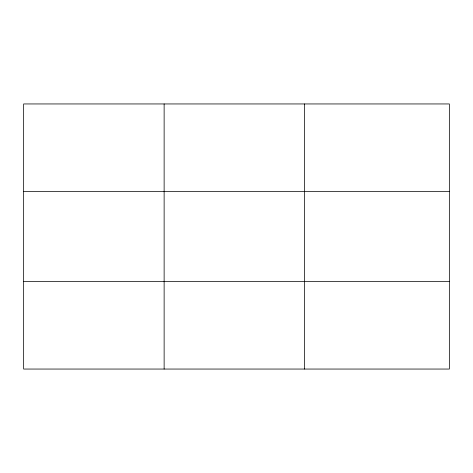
<?xml version="1.0" encoding="UTF-8"?>
<svg xmlns="http://www.w3.org/2000/svg" width="473" height="473" viewBox="0 0 473 473"><rect width="100%" height="100%" fill="white"/><g stroke="black" fill="none" stroke-linecap="round" stroke-linejoin="round"><path stroke-width="0.71" d="M164.131 369.052L164.131 103.948M304.612 369.052L304.612 103.948M449.35 281.565L449.35 369.052L23.65 369.052L23.65 103.948L449.35 103.948L449.35 281.565L23.65 281.565M23.65 191.435L449.35 191.435"/></g></svg>
